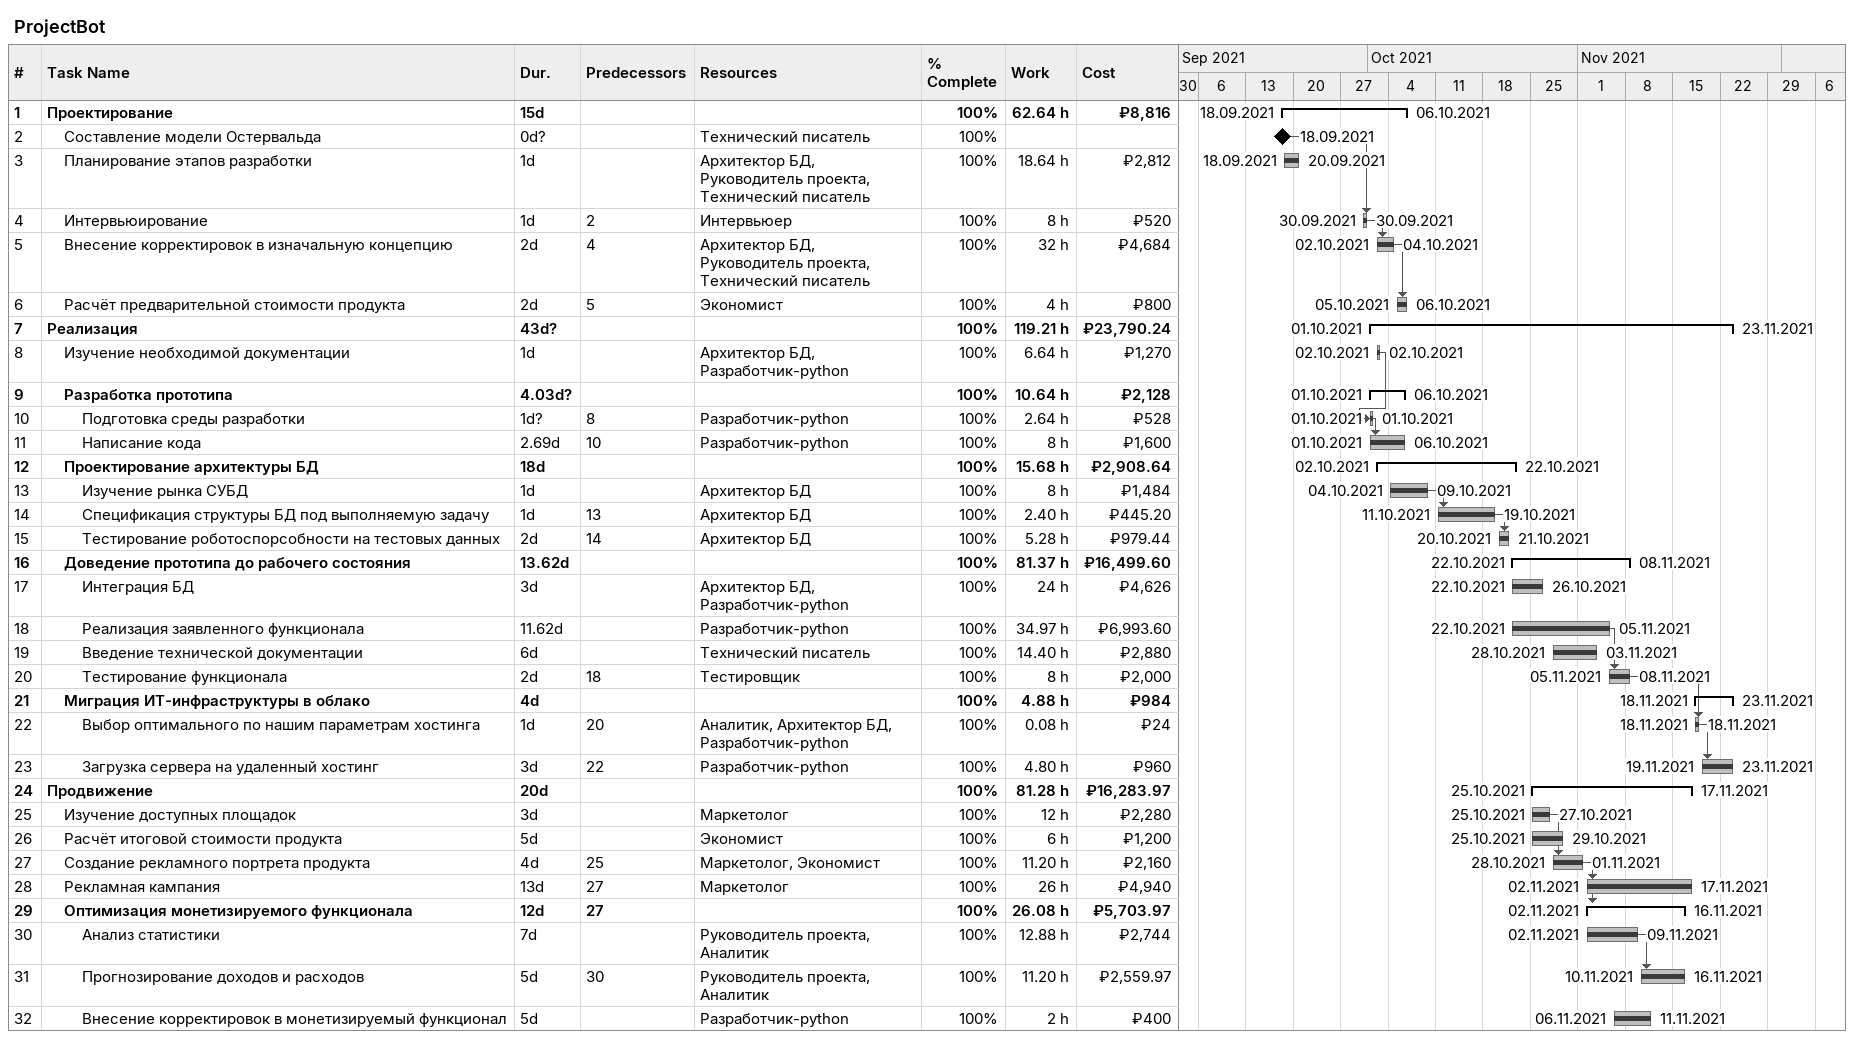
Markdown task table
ProjectBot

| ID | Level | Task | Duration | Start | Finish | Predecessors | Resources | % complete | Work (h) | Cost (₽) |
|---|---|---|---|---|---|---|---|---|---|---|
| 1 | 1 | **Проектирование** | 15d | 2021-09-18 | 2021-10-06 |  |  | 100 | 62.64 | 8816 |
| 2 | 2 | Составление модели Остервальда | 0d? | 2021-09-18 | 2021-09-18 |  | Технический писатель | 100 |  |  |
| 3 | 2 | Планирование этапов разработки | 1d | 2021-09-18 | 2021-09-20 |  | Архитектор БД, Руководитель проекта, Технический писатель | 100 | 18.64 | 2812 |
| 4 | 2 | Интервьюирование | 1d | 2021-09-30 | 2021-09-30 | 2 | Интервьюер | 100 | 8 | 520 |
| 5 | 2 | Внесение корректировок в изначальную концепцию | 2d | 2021-10-02 | 2021-10-04 | 4 | Архитектор БД, Руководитель проекта, Технический писатель | 100 | 32 | 4684 |
| 6 | 2 | Расчёт предварительной стоимости продукта | 2d | 2021-10-05 | 2021-10-06 | 5 | Экономист | 100 | 4 | 800 |
| 7 | 1 | **Реализация** | 43d? | 2021-10-01 | 2021-11-23 |  |  | 100 | 119.21 | 23790.24 |
| 8 | 2 | Изучение необходимой документации | 1d | 2021-10-02 | 2021-10-02 |  | Архитектор БД, Разработчик-python | 100 | 6.64 | 1270 |
| 9 | 2 | **Разработка прототипа** | 4.03d? | 2021-10-01 | 2021-10-06 |  |  | 100 | 10.64 | 2128 |
| 10 | 3 | Подготовка среды разработки | 1d? | 2021-10-01 | 2021-10-01 | 8 | Разработчик-python | 100 | 2.64 | 528 |
| 11 | 3 | Написание кода | 2.69d | 2021-10-01 | 2021-10-06 | 10 | Разработчик-python | 100 | 8 | 1600 |
| 12 | 2 | **Проектирование архитектуры БД** | 18d | 2021-10-02 | 2021-10-22 |  |  | 100 | 15.68 | 2908.64 |
| 13 | 3 | Изучение рынка СУБД | 1d | 2021-10-04 | 2021-10-09 |  | Архитектор БД | 100 | 8 | 1484 |
| 14 | 3 | Спецификация структуры БД под выполняемую задачу | 1d | 2021-10-11 | 2021-10-19 | 13 | Архитектор БД | 100 | 2.40 | 445.20 |
| 15 | 3 | Тестирование роботоспорсобности на тестовых данных | 2d | 2021-10-20 | 2021-10-21 | 14 | Архитектор БД | 100 | 5.28 | 979.44 |
| 16 | 2 | **Доведение прототипа до рабочего состояния** | 13.62d | 2021-10-22 | 2021-11-08 |  |  | 100 | 81.37 | 16499.60 |
| 17 | 3 | Интеграция БД | 3d | 2021-10-22 | 2021-10-26 |  | Архитектор БД, Разработчик-python | 100 | 24 | 4626 |
| 18 | 3 | Реализация заявленного функционала | 11.62d | 2021-10-22 | 2021-11-05 |  | Разработчик-python | 100 | 34.97 | 6993.60 |
| 19 | 3 | Введение технической документации | 6d | 2021-10-28 | 2021-11-03 |  | Технический писатель | 100 | 14.40 | 2880 |
| 20 | 3 | Тестирование функционала | 2d | 2021-11-05 | 2021-11-08 | 18 | Тестировщик | 100 | 8 | 2000 |
| 21 | 2 | **Миграция ИТ-инфраструктуры в облако** | 4d | 2021-11-18 | 2021-11-23 |  |  | 100 | 4.88 | 984 |
| 22 | 3 | Выбор оптимального по нашим параметрам хостинга | 1d | 2021-11-18 | 2021-11-18 | 20 | Аналитик, Архитектор БД, Разработчик-python | 100 | 0.08 | 24 |
| 23 | 3 | Загрузка сервера на удаленный хостинг | 3d | 2021-11-19 | 2021-11-23 | 22 | Разработчик-python | 100 | 4.80 | 960 |
| 24 | 1 | **Продвижение** | 20d | 2021-10-25 | 2021-11-17 |  |  | 100 | 81.28 | 16283.97 |
| 25 | 2 | Изучение доступных площадок | 3d | 2021-10-25 | 2021-10-27 |  | Маркетолог | 100 | 12 | 2280 |
| 26 | 2 | Расчёт итоговой стоимости продукта | 5d | 2021-10-25 | 2021-10-29 |  | Экономист | 100 | 6 | 1200 |
| 27 | 2 | Создание рекламного портрета продукта | 4d | 2021-10-28 | 2021-11-01 | 25 | Маркетолог, Экономист | 100 | 11.20 | 2160 |
| 28 | 2 | Рекламная кампания | 13d | 2021-11-02 | 2021-11-17 | 27 | Маркетолог | 100 | 26 | 4940 |
| 29 | 2 | **Оптимизация монетизируемого функционала** | 12d | 2021-11-02 | 2021-11-16 | 27 |  | 100 | 26.08 | 5703.97 |
| 30 | 3 | Анализ статистики | 7d | 2021-11-02 | 2021-11-09 |  | Руководитель проекта, Аналитик | 100 | 12.88 | 2744 |
| 31 | 3 | Прогнозирование доходов и расходов | 5d | 2021-11-10 | 2021-11-16 | 30 | Руководитель проекта, Аналитик | 100 | 11.20 | 2559.97 |
| 32 | 3 | Внесение корректировок в монетизируемый функционал | 5d | 2021-11-06 | 2021-11-11 |  | Разработчик-python | 100 | 2 | 400 |
